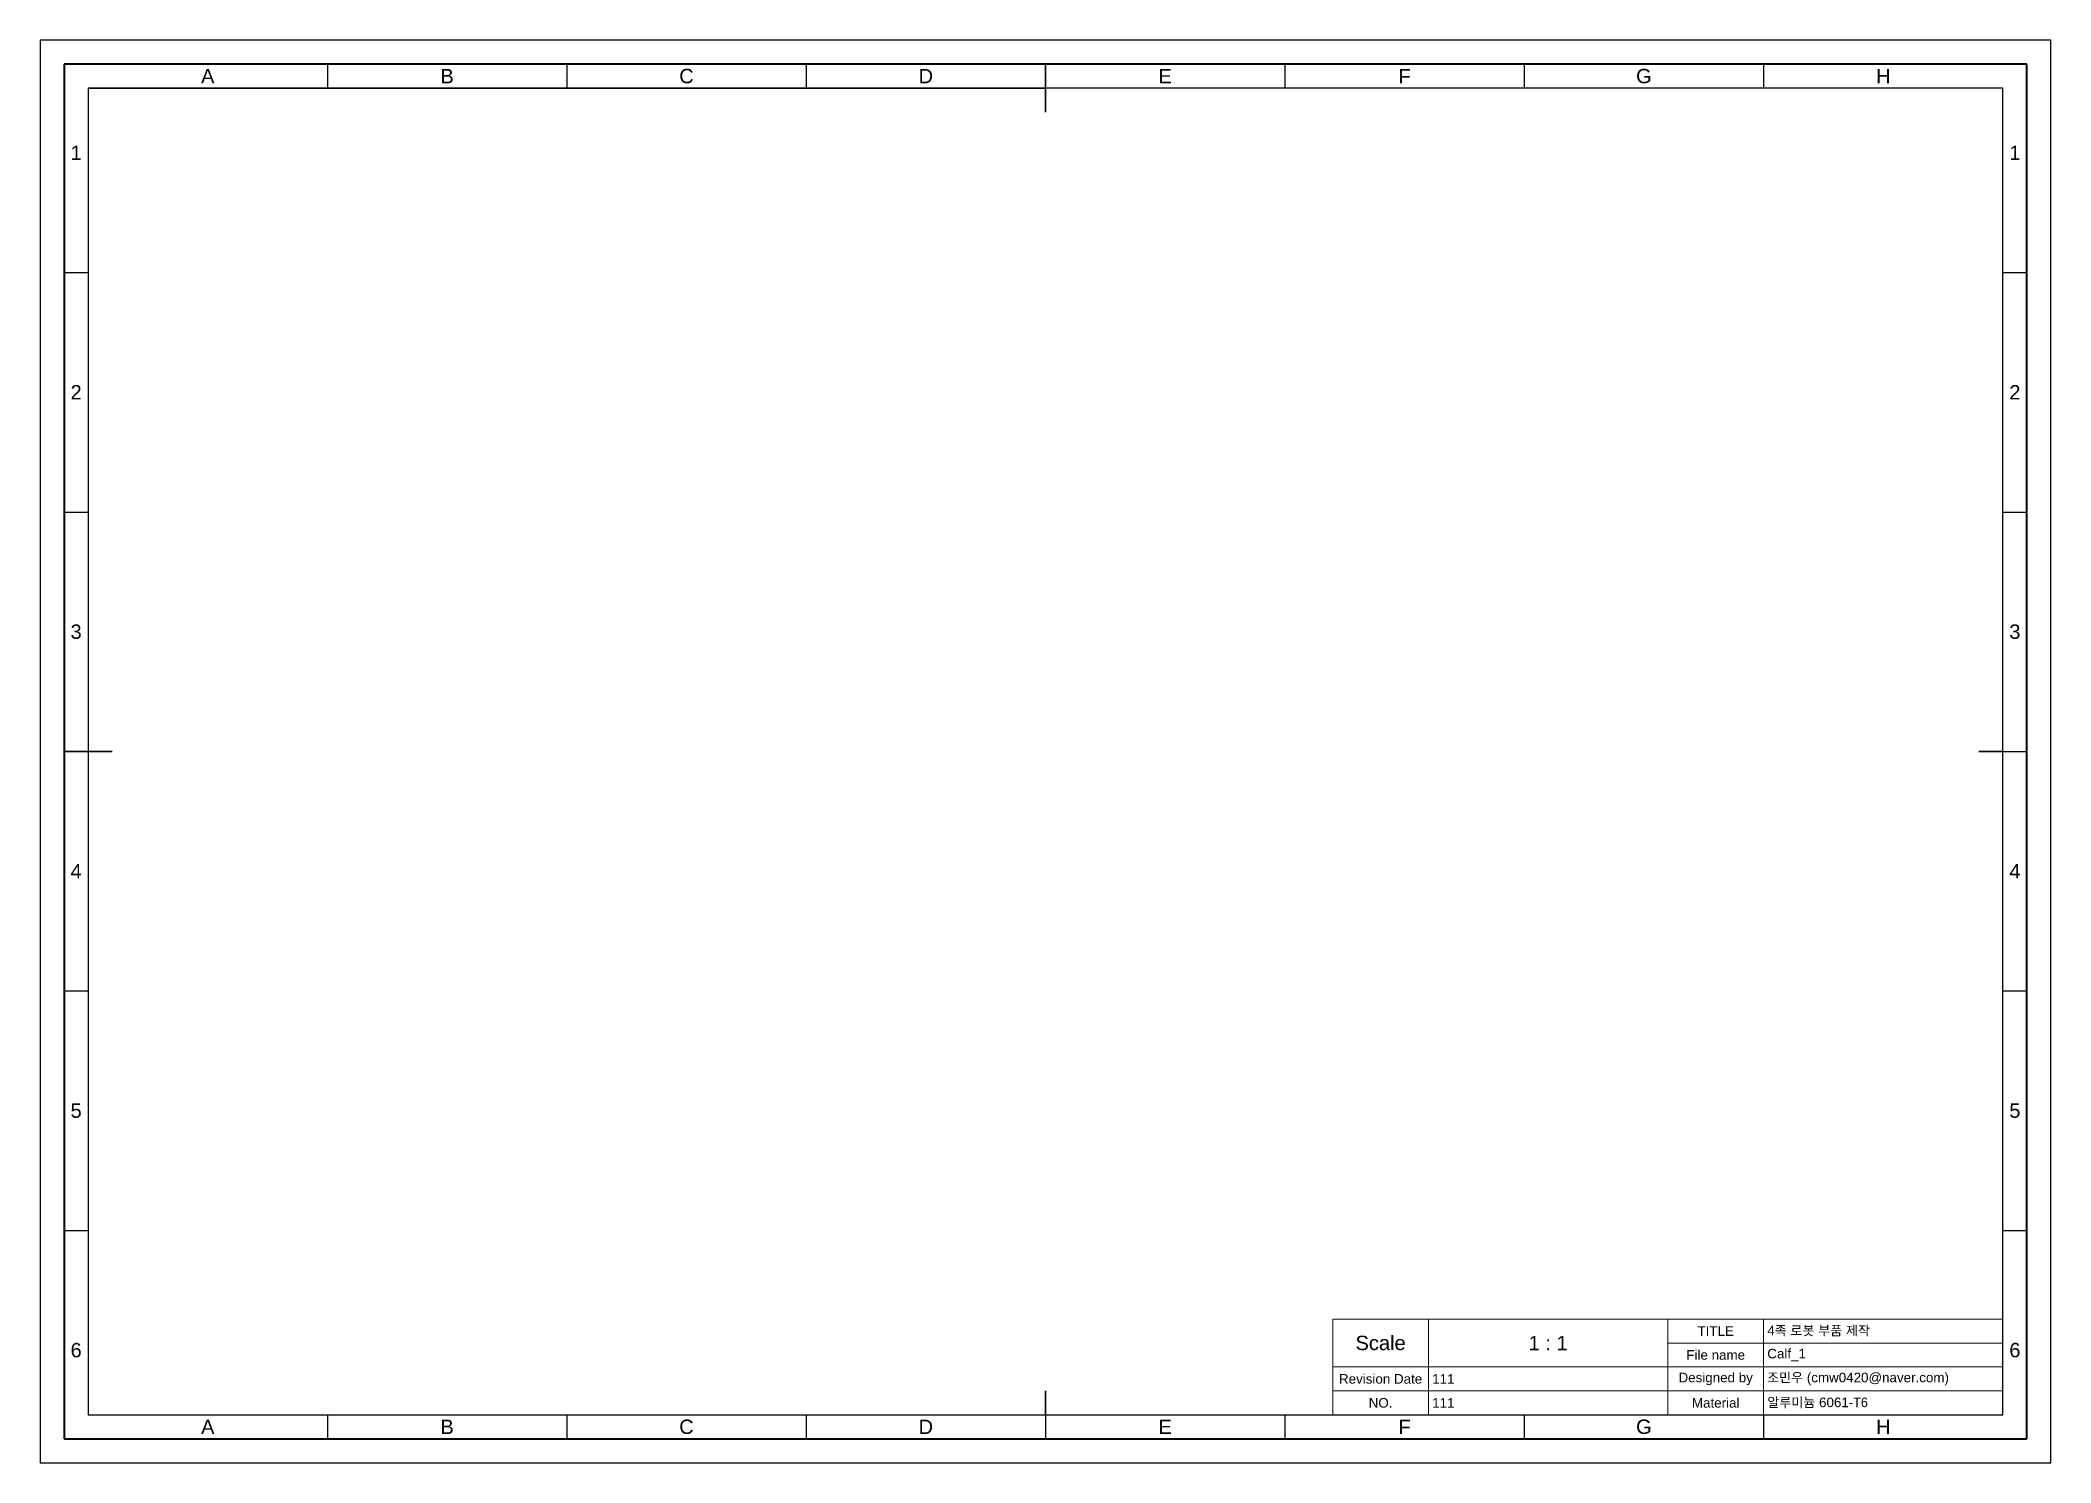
# Model space of a CAD drawing. Header units: millimetres. Extents: x 0 to 420, y 0 to 297.
import ezdxf

# ---------------------------------------------------------------- set-up
doc = ezdxf.new("R2010")
doc.units = ezdxf.units.MM
for name, color, linetype, lineweight in [('도면층1', 4, 'Continuous', 35), ('도면층2', 3, 'Continuous', 25), ('도면층3', 5, 'Continuous', 20)]:
    doc.layers.add(name, color=color, linetype=linetype, lineweight=lineweight)
doc.styles.add('스타일1', font='arial.ttf', dxfattribs={"height": 2})
doc.styles.add('스타일2', font='arial.ttf', dxfattribs={"height": 3})

msp = doc.modelspace()

# ---------------------------------------------------------------- linework, layer by layer
for p, q in [((420, 297), (0, 297)), ((0, 297), (0, 0)), ((420, 0), (420, 297)), ((0, 0), (420, 0))]:
    msp.add_line(p, q)
at = {"layer": '도면층1'}
for p, q in [((415, 292), (5, 292)), ((5, 292), (5, 5)), ((415, 5), (415, 292)), ((5, 5), (415, 5))]:
    msp.add_line(p, q, dxfattribs=at)
at = {"layer": '도면층2'}
for p, q in [((60, 292), (60, 287)), ((110, 292), (110, 287)), ((160, 292), (160, 287)), ((210, 282), (210, 292)), ((210, 292), (210, 287)), ((260, 292), (260, 287)), ((310, 292), (310, 287)), ((360, 292), (360, 287)), ((410, 287), (10, 287)), ((10, 287), (10, 10)), ((10, 287), (210, 287)), ((10, 287), (10, 148.5)), ((210, 287), (210, 282)), ((410, 10), (410, 287)), ((5, 248.5), (10, 248.5)), ((410, 248.5), (415, 248.5)), ((5, 198.5), (10, 198.5)), ((410, 198.5), (415, 198.5)), ((15, 148.5), (5, 148.5)), ((5, 148.5), (10, 148.5)), ((10, 148.5), (15, 148.5)), ((410, 148.5), (405, 148.5)), ((405, 148.5), (415, 148.5)), ((410, 10), (410, 148.5)), ((410, 148.5), (415, 148.5)), ((5, 98.5), (10, 98.5)), ((410, 98.5), (415, 98.5)), ((5, 48.5), (10, 48.5)), ((410, 48.5), (415, 48.5)), ((210, 10), (210, 15)), ((210, 15), (210, 5)), ((10, 10), (410, 10)), ((60, 10), (60, 5)), ((110, 10), (110, 5)), ((160, 10), (160, 5)), ((210, 10), (210, 5)), ((260, 10), (260, 5)), ((310, 10), (310, 5)), ((360, 10), (360, 5))]:
    msp.add_line(p, q, dxfattribs=at)
at = {"layer": '도면층3'}
for p, q in [((410, 30), (270, 30)), ((270, 30), (270, 10)), ((290, 30), (290, 10)), ((340, 30), (340, 10)), ((360, 30), (360, 10)), ((410, 30), (410, 10)), ((410, 25), (340, 25)), ((410, 20), (270, 20)), ((410, 15), (270, 15)), ((410, 10), (270, 10))]:
    msp.add_line(p, q, dxfattribs=at)

# ---------------------------------------------------------------- texts
for s, width, gutter_width, insert, char_height, attachment_point, style in [('Scale', 20, 12.5, (280, 25), 3, 5, '스타일2'), ('TITLE', 20, 12.5, (350, 27.5), 2, 5, '스타일1'), (' 4{\\fGulim|b0|i0|c129|p50;족} {\\fGulim|b0|i0|c129|p50;로봇} {\\fGulim|b0|i0|c129|p50;부품} {\\fGulim|b0|i0|c129|p50;제작}', 50, 15, (360, 27.5), 2, 4, '스타일1'), ('File name', 20, 12.5, (350, 22.5), 2, 5, '스타일1'), (' Calf_1', 50, 15, (360, 22.5), 2, 4, '스타일1'), ('Designed by', 20, 12.5, (350, 17.5), 2, 5, '스타일1'), ('{\\fGulim|b0|i0|c129|p50; 조민우} (cmw0420@naver.com)', 50, 15, (360, 17.5), 2, 4, '스타일1'), ('NO.', 20, 12.5, (280, 12.5), 2, 5, '스타일1'), ('Material', 20, 12.5, (350, 12.5), 2, 5, '스타일1'), (' {\\fGulim|b0|i0|c129|p50;알루미늄} 6061-{\\fGulim|b0|i0|c129|p50;T6}', 50, 15, (360, 12.5), 2, 4, '스타일1')]:
    msp.add_mtext_dynamic_manual_height_columns(s, width=width, gutter_width=gutter_width, heights=[0], dxfattribs=dict(insert=insert, char_height=char_height, attachment_point=attachment_point, style=style))
at = {"insert": (280, 17.5), "char_height": 2, "width": 20, "attachment_point": 5, "style": '스타일1'}
msp.add_mtext('Revision Date', dxfattribs=at)
at = {"layer": '도면층2'}
for s, width, insert, char_height, attachment_point, style in [('A', 50, (35, 289.5), 3, 5, '스타일2'), ('B', 50, (85, 289.5), 3, 5, '스타일2'), ('C', 50, (135, 289.5), 3, 5, '스타일2'), ('D', 50, (185, 289.5), 3, 5, '스타일2'), ('E', 50, (235, 289.5), 3, 5, '스타일2'), ('F', 50, (285, 289.5), 3, 5, '스타일2'), ('G', 50, (335, 289.5), 3, 5, '스타일2'), ('H', 50, (385, 289.5), 3, 5, '스타일2'), ('1', 5, (7.5, 273.5), 3, 5, '스타일2'), ('1', 5, (412.5, 273.5), 3, 5, '스타일2'), ('2', 5, (7.5, 223.5), 3, 5, '스타일2'), ('2', 5, (412.5, 223.5), 3, 5, '스타일2'), ('3', 5, (7.5, 173.5), 3, 5, '스타일2'), ('3', 5, (412.5, 173.5), 3, 5, '스타일2'), ('4', 5, (7.5, 123.5), 3, 5, '스타일2'), ('4', 5, (412.5, 123.5), 3, 5, '스타일2'), ('5', 5, (7.5, 73.5), 3, 5, '스타일2'), ('5', 5, (412.5, 73.5), 3, 5, '스타일2'), ('{\\C0;1 : 1}', 50, (315, 25), 3, 5, '스타일2'), ('6', 5, (7.5, 23.5), 3, 5, '스타일2'), ('6', 5, (412.5, 23.5), 3, 5, '스타일2'), ('{\\C0; 111}', 50, (290, 17.5), 2, 4, '스타일1'), ('{\\C0; 111}', 50, (290, 12.5), 2, 4, '스타일1'), ('A', 50, (35, 7.5), 3, 5, '스타일2'), ('B', 50, (85, 7.5), 3, 5, '스타일2'), ('C', 50, (135, 7.5), 3, 5, '스타일2'), ('D', 50, (185, 7.5), 3, 5, '스타일2'), ('E', 50, (235, 7.5), 3, 5, '스타일2'), ('F', 50, (285, 7.5), 3, 5, '스타일2'), ('G', 50, (335, 7.5), 3, 5, '스타일2'), ('H', 50, (385, 7.5), 3, 5, '스타일2')]:
    msp.add_mtext_dynamic_manual_height_columns(s, width=width, gutter_width=15, heights=[0], dxfattribs=dict(at, insert=insert, char_height=char_height, attachment_point=attachment_point, style=style))

doc.saveas('drawing.dxf')
